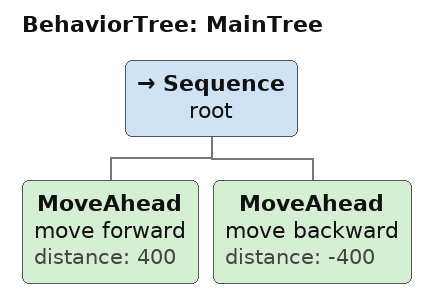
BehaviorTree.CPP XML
<root main_tree_to_execute="MainTree">
    <BehaviorTree ID="MainTree">
        <Sequence name="root">

            <MoveAhead name="move forward"
                       distance="400"/>

            <MoveAhead name="move backward"
                       distance="-400"/>

        </Sequence>
    </BehaviorTree>

</root>
